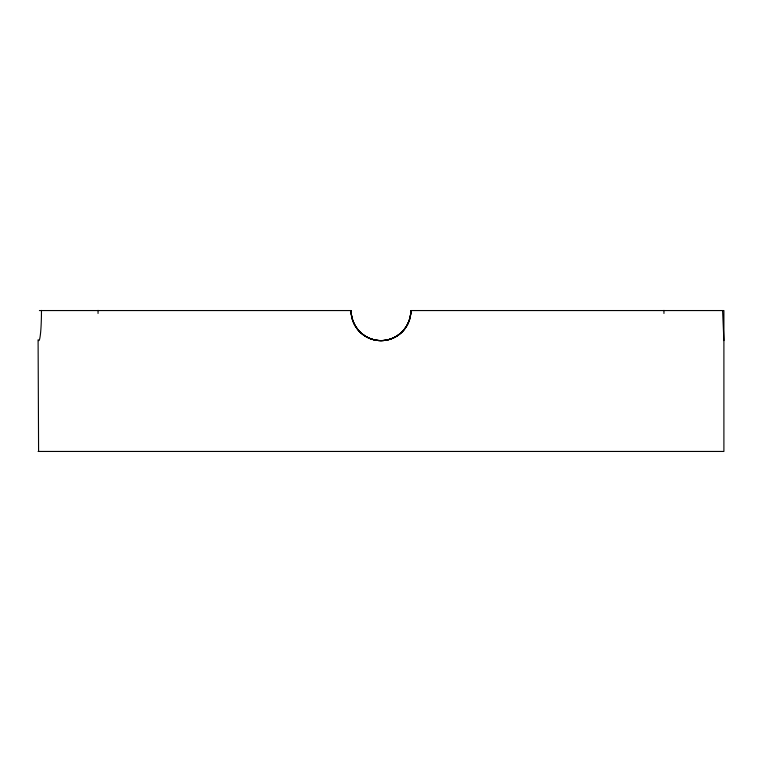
<?xml version="1.0" encoding="UTF-8"?>
<svg xmlns="http://www.w3.org/2000/svg" width="762" height="762" viewBox="0 0 762 762"><rect width="100%" height="100%" fill="white"/><g stroke="black" fill="none" stroke-linecap="round" stroke-linejoin="round"><path stroke-width="1.14" d="M39.414 310.553L350.958 310.553M411.042 310.553L723.9 310.553L723.9 451.447L38.1 451.447M723.9 340.585L722.586 310.553M38.1 340.595L38.586 451.447M98.06 310.382A30.004 3.21 -90 0 1 98.041 313.458M41.462 310.429A30.013 2.686 -90 0 1 38.119 339.709M663.959 313.458A30.004 3.21 90 0 1 663.94 310.382M381 340.614A30.004 29.832 -90 0 0 410.832 310.553A30.013 29.889 -90 0 1 381 340.604A30.013 29.889 90 0 1 351.111 310.553A30.004 29.832 -90 0 0 381 340.614A30.013 29.889 90 0 0 410.889 310.553A30.004 29.832 90 0 1 381 340.614A30.013 29.889 -90 0 1 351.111 310.553A30.004 29.832 90 0 0 381 340.614"/></g></svg>
